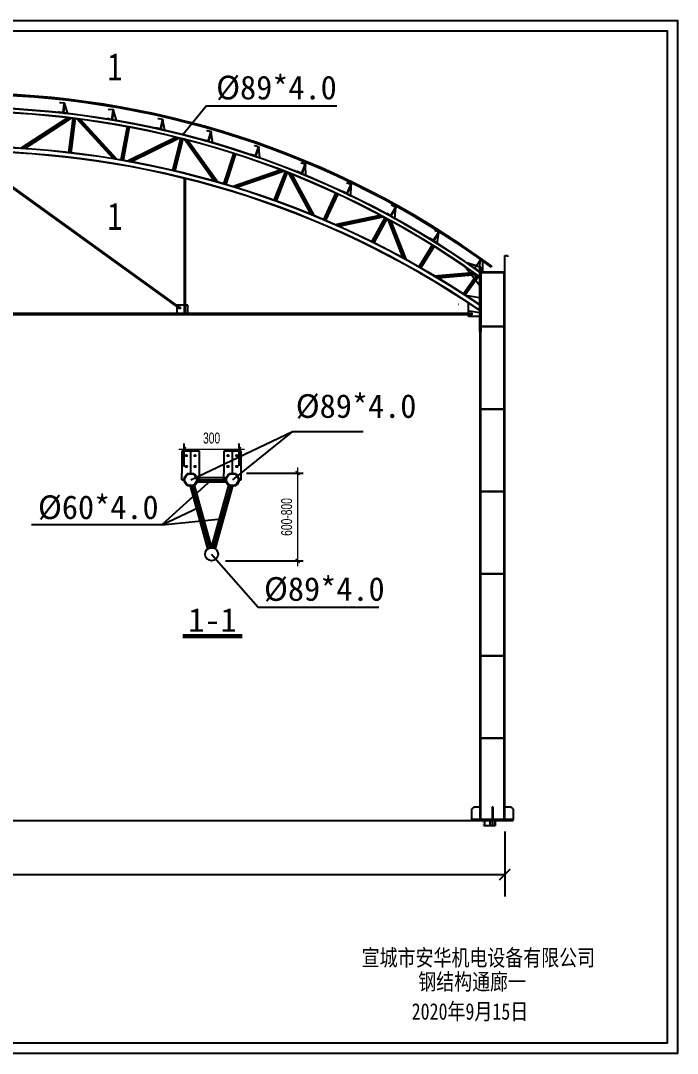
# Model space of a CAD drawing. Header units: millimetres. Extents: x 92079 to 624077, y -488988 to -181668.
# Drawn here: x 107095 to 119066, y -370951 to -352119 of the extents above; entities that cross this region are included whole.
import ezdxf

# ---------------------------------------------------------------- set-up
doc = ezdxf.new("R2010")
doc.units = ezdxf.units.MM
doc.header["$PDMODE"] = 1
for name, color, linetype in [('DIM', 3, 'Continuous'), ('PUB_TEXT', 7, 'Continuous'), ('粗线', 7, 'Continuous')]:
    doc.layers.add(name, color=color, linetype=linetype)
doc.styles.add('H1', font='')
doc.styles.add('HCJG_Dim', font='HCJG.shx', dxfattribs={"width": 0.7, "bigfont": 'hztxt.shx'})
doc.styles.get("Standard").update_dxf_attribs({"font": 'qlctxt.shx', "bigfont": 'qlchzt.shx'})
doc.styles.add('STYLE1', font='', dxfattribs={"width": 0.8})
doc.styles.add('仿宋', font='', dxfattribs={"width": 0.8})
doc.styles.get('H1').set_extended_font_data('SimSun')
doc.styles.get('STYLE1').set_extended_font_data('SimSun')
doc.styles.get('仿宋').set_extended_font_data('FangSong_GB2312')
doc.dimstyles.new('HCJG_100_100', dxfattribs={"dimtxt": 300, "dimasz": 100, "dimexe": 100, "dimexo": 250, "dimgap": 100, "dimtad": 1, "dimdec": 0, "dimzin": 0, "dimdsep": 46, "dimtxsty": 'HCJG_Dim', "dimblk": 'ArchTick', "dimcen": 0, "dimdle": 100, "dimclrd": 3, "dimclre": 3, "dimclrt": 7, "dimadec": 0, "dimazin": 0, "dimtfac": 1, "dimtdec": 0, "dimtix": 1, "dimtmove": 2, "dimatfit": 3, "dimfxl": 1, "dimtolj": 1, "dimtzin": 0, "dimarcsym": 0})
doc.dimstyles.new('副本 ISO-25', dxfattribs={"dimtxt": 250, "dimasz": 400, "dimexe": 400, "dimexo": 200, "dimgap": 0.3, "dimtad": 1, "dimtoh": 1, "dimdec": 0, "dimtxsty": '仿宋', "dimblk": 'ARCHTICK', "dimcen": 25, "dimaunit": 1, "dimadec": 3, "dimazin": 0, "dimtfac": 1, "dimtdec": 0, "dimtmove": 0, "dimatfit": 3, "dimldrblk": 'ARCHTICK', "dimfxl": 1, "dimarcsym": 0})
doc.dimstyles.new('大样图Standard', dxfattribs={"dimscale": 120, "dimtxt": 0.25, "dimasz": 0.18, "dimexe": 0.18, "dimexo": 0.0625, "dimgap": 0.09, "dimtad": 1, "dimdsep": 46, "dimtxsty": 'Standard', "dimblk": 'ARCHTICK', "dimcen": 0.09, "dimadec": 0, "dimazin": 0, "dimtfac": 1, "dimtofl": 0, "dimtmove": 0, "dimatfit": 3, "dimfxl": 1, "dimtolj": 1, "dimtzin": 0, "dimarcsym": 0})

# ---------------------------------------------------------------- blocks, each defined once
blk = doc.blocks.new('_ArchTick')
at = {"color": 0, "linetype": 'ByBlock', "const_width": 0.15}
blk.add_lwpolyline([(-0.5, -0.5), (0.5, 0.5)], dxfattribs=at)
blk = doc.blocks.new('*D529')
at = {"layer": 'Defpoints', "color": 0}
for p in [(96221, -366704), (115921, -366704), (115921, -367691)]:
    blk.add_point(p, dxfattribs=at)
at = {"layer": '粗线', "color": 0, "lineweight": -2}
for p, q in [((96221, -366904), (96221, -368091)), ((115921, -366904), (115921, -368091)), ((96221, -367691), (115921, -367691))]:
    blk.add_line(p, q, dxfattribs=at)
at = {"layer": '粗线', "color": 0, "lineweight": -2, "xscale": 200, "yscale": 200, "zscale": 200, "rotation": 180}
blk.add_blockref('_ArchTick', (96221, -367691), dxfattribs=at)
at = {"layer": '粗线', "color": 0, "lineweight": -2, "xscale": 200, "yscale": 200, "zscale": 200}
blk.add_blockref('_ArchTick', (115921, -367691), dxfattribs=at)
at = {"layer": '粗线', "color": 0, "insert": (106071, -367511), "char_height": 359, "attachment_point": 5, "style": '仿宋'}
blk.add_mtext('19700', dxfattribs=at)
blk = doc.blocks.new('ArchTick')
at = {"color": 0, "const_width": 0.5}
blk.add_lwpolyline([(-0.71, -0.71), (0.71, 0.71)], dxfattribs=at)
blk = doc.blocks.new('*D530')
at = {"layer": 'Defpoints', "color": 0}
for p in [(111076, -359932), (110076, -360498), (111076, -360490)]:
    blk.add_point(p, dxfattribs=at)
at = {"layer": 'DIM', "color": 3, "lineweight": -2}
for p, q in [((110076, -360248), (110076, -359832)), ((111076, -360240), (111076, -359832))]:
    blk.add_line(p, q, dxfattribs=at)
at = {"layer": 'DIM', "color": 3, "lineweight": 0}
blk.add_line((109976, -359932), (111176, -359932), dxfattribs=at)
at = {"layer": 'DIM', "color": 3, "lineweight": 0, "xscale": 50, "yscale": 50, "zscale": 50, "rotation": 180}
blk.add_blockref('ArchTick', (110076, -359932), dxfattribs=at)
at = {"layer": 'DIM', "color": 3, "lineweight": 0, "xscale": 50, "yscale": 50, "zscale": 50}
blk.add_blockref('ArchTick', (111076, -359932), dxfattribs=at)
at = {"layer": 'DIM', "color": 7, "insert": (110576, -359732), "char_height": 200, "attachment_point": 5, "style": 'HCJG_Dim'}
blk.add_mtext('\\A1;300', dxfattribs=at)
blk = doc.blocks.new('*D531')
at = {"layer": 'Defpoints', "color": 0}
for p in [(110963, -360370), (110581, -361970), (112144, -361970)]:
    blk.add_point(p, dxfattribs=at)
at = {"layer": 'DIM', "color": 3, "lineweight": -2}
for p, q in [((111213, -360370), (112244, -360370)), ((110831, -361970), (112244, -361970))]:
    blk.add_line(p, q, dxfattribs=at)
at = {"layer": 'DIM', "color": 3, "lineweight": 0}
blk.add_line((112144, -360270), (112144, -362070), dxfattribs=at)
at = {"layer": 'DIM', "color": 3, "lineweight": 0, "xscale": 50, "yscale": 50, "zscale": 50}
for p, rotation in [((112144, -360370), 90), ((112144, -361970), 270)]:
    blk.add_blockref('ArchTick', p, dxfattribs=dict(at, rotation=rotation))
at = {"layer": 'DIM', "color": 7, "insert": (111944, -361170), "char_height": 200, "attachment_point": 5, "rotation": 90, "style": 'HCJG_Dim'}
blk.add_mtext('\\A1;600-800', dxfattribs=at)
blk = doc.blocks.new('*D533')
at = {"layer": 'Defpoints', "color": 0}
for p in [(115557, -366704), (115646, -366704), (115646, -366804)]:
    blk.add_point(p, dxfattribs=at)
at = {"layer": '粗线', "color": 0, "lineweight": -2}
for p, q in [((115639, -366704), (115535, -366704)), ((115639, -366804), (115535, -366804)), ((115557, -366804), (115557, -366704))]:
    blk.add_line(p, q, dxfattribs=at)
at = {"layer": '粗线', "color": 0, "lineweight": -2, "xscale": 21.6, "yscale": 21.6, "zscale": 21.6}
for p, rotation in [((115557, -366704), 90), ((115557, -366804), 270)]:
    blk.add_blockref('_ArchTick', p, dxfattribs=dict(at, rotation=rotation))
at = {"layer": '粗线', "color": 0, "insert": (115531, -366754), "char_height": 30, "attachment_point": 5, "rotation": 90}
blk.add_mtext('\\A1;100', dxfattribs=at)

msp = doc.modelspace()

# ---------------------------------------------------------------- linework, layer by layer
for p, q in [((110481.798, -353670.179), (110050.08, -354201.077)), ((110481.798, -353670.179), (112860.69, -353670.179)), ((110195.605, -360489.891), (112051.102, -359608.753)), ((112051.102, -359608.753), (110956.212, -360489.891)), ((110575.909, -360489.891), (109668.553, -361316.164)), ((110508.661, -361750.615), (110189.66, -360609.744)), ((110543.595, -361734.435), (110227.919, -360605.458)), ((110581.854, -361730.15), (110262.852, -360589.278)), ((110309.429, -360451.891), (110842.388, -360451.891)), ((110309.429, -360527.891), (110842.388, -360527.891)), ((110315.605, -360489.891), (110836.212, -360489.891)), ((110571.626, -361724.202), (110888.965, -360589.278)), ((110608.223, -361734.435), (110923.898, -360605.458)), ((110644.819, -361744.668), (110962.158, -360609.744)), ((109668.553, -361316.164), (110337.053, -360995.762)), ((109668.553, -361316.164), (107295.567, -361316.164)), ((109668.553, -361316.164), (110757.405, -361200.903)), ((110575.909, -361850.003), (111423.621, -362814.166)), ((111423.621, -362814.166), (113623.211, -362814.166))]:
    msp.add_line(p, q)
at = {"const_width": 80}
msp.add_lwpolyline([(110047.208, -363342.226), (111133.399, -363342.226)], dxfattribs=at)
for centre, radius in [((110195.605, -360489.891), 120), ((110195.605, -360489.891), 120), ((110195.605, -360489.891), 108), ((110195.605, -360489.891), 108), ((110956.212, -360489.891), 120), ((110956.212, -360489.891), 108), ((110575.909, -361850.003), 120)]:
    msp.add_circle(centre, radius)
at = {"layer": '粗线', "color": 7}
for p, q in [((107867.844, -353803.766), (107888.081, -353624.908)), ((107894.043, -353625.582), (107873.74, -353804.435)), ((107888.081, -353624.908), (107894.043, -353625.582)), ((107953.233, -353813.429), (107894.043, -353625.582)), ((107873.74, -353804.435), (107953.233, -353813.429)), ((108759.203, -353928.177), (108779.441, -353749.318)), ((108785.403, -353749.993), (108765.1, -353928.845)), ((108779.441, -353749.318), (108785.403, -353749.993)), ((108844.593, -353937.84), (108785.403, -353749.993)), ((107099.127, -354447.143), (107950.841, -353889.746)), ((107134.13, -354449.333), (107983.324, -353893.585)), ((107169.031, -354451.59), (108015.721, -353897.481)), ((108045.674, -353901.128), (107968.21, -354523.373)), ((108066.513, -353903.723), (107989.075, -354525.766)), ((108087.352, -353906.317), (108009.936, -354528.185)), ((108785.898, -354637.107), (108117.286, -353910.125)), ((108819.546, -354642.672), (108149.649, -353914.291)), ((108853.272, -354648.319), (108182.081, -353918.533)), ((108765.1, -353928.845), (108844.593, -353937.84)), ((109642.294, -354101.816), (109681.448, -353926.126)), ((109687.304, -353927.431), (109648.086, -354103.108)), ((109681.448, -353926.126), (109687.304, -353927.431)), ((109726.171, -354120.51), (109687.304, -353927.431)), ((109033.914, -354054.043), (108920.079, -354659.716)), ((109054.553, -354057.922), (108940.773, -354663.303)), ((109075.192, -354061.801), (108961.462, -354666.915)), ((109648.086, -354103.108), (109726.171, -354120.51)), ((110514.4, -354324.149), (110563.914, -354151.094)), ((110569.682, -354152.744), (110520.105, -354325.783)), ((110563.914, -354151.094), (110569.682, -354152.744)), ((110597.019, -354347.789), (110569.682, -354152.744)), ((109031.389, -354679.324), (109918.097, -354244.814)), ((109066.254, -354685.625), (109949.856, -354252.636)), ((109101.006, -354691.982), (109981.523, -354260.504)), ((110010.797, -354267.824), (109863.392, -354850.679)), ((110031.156, -354272.973), (109883.847, -354855.449)), ((110051.515, -354278.122), (109904.295, -354860.245)), ((110623.56, -355046.347), (110080.749, -354285.599)), ((110655.903, -355055.521), (110112.349, -354293.731)), ((110688.31, -355064.783), (110144.009, -354301.947)), ((110520.105, -354325.783), (110597.019, -354347.789)), ((109998.148, -357348.049), (106177.148, -354595.907)), ((110972.576, -354541.652), (110795.273, -355095.856)), ((110992.578, -354548.051), (110815.421, -355101.796)), ((111012.579, -354554.45), (110835.561, -355107.761)), ((111372.837, -354594.493), (111432.458, -354424.654)), ((111438.12, -354426.641), (111378.436, -354596.459)), ((111378.436, -354596.459), (111453.92, -354622.958)), ((111432.458, -354424.654), (111438.12, -354426.641)), ((111453.92, -354622.958), (111438.12, -354426.641)), ((109986.459, -357364.278), (106165.459, -354612.136)), ((109992.304, -357356.163), (106171.304, -354604.022)), ((112214.965, -354912.015), (112282.298, -354745.082)), ((112287.862, -354747.327), (112220.468, -354914.235)), ((112282.298, -354745.082), (112287.862, -354747.327)), ((112294.66, -354944.161), (112287.862, -354747.327)), ((110949.934, -355142.156), (111826.419, -354840.191)), ((110984.089, -355152.601), (111856.968, -354851.877)), ((111018.122, -355163.087), (111887.421, -354863.597)), ((111915.566, -354874.477), (111712.847, -355394.721)), ((111935.133, -354882.101), (111732.622, -355401.813)), ((111954.7, -354889.726), (111752.387, -355408.929)), ((112390.18, -355653.825), (111982.786, -354900.757)), ((112420.834, -355666.354), (112013.14, -354912.731)), ((112451.537, -355678.974), (112043.542, -354924.795)), ((112220.468, -354914.235), (112294.66, -354944.161)), ((110082.304, -357476.163), (110082.304, -354990.704)), ((110092.304, -357476.163), (110092.304, -354993.188)), ((110102.304, -357476.163), (110102.304, -354995.679)), ((113038.194, -355275.738), (113115.72, -355113.289)), ((113121.135, -355115.873), (113043.549, -355278.295)), ((113115.72, -355113.289), (113121.135, -355115.873)), ((113115.749, -355312.751), (113121.135, -355115.873)), ((112836.15, -355265.023), (112613.242, -355746.622)), ((112855.208, -355273.844), (112632.577, -355754.844)), ((112874.266, -355282.664), (112651.901, -355763.09)), ((113043.549, -355278.295), (113115.749, -355312.751)), ((113839.99, -355684.544), (113926.067, -355526.459)), ((113931.337, -355529.329), (113845.201, -355687.383)), ((113915.461, -355725.639), (113931.337, -355529.329)), ((113926.067, -355526.459), (113931.337, -355529.329)), ((112827.836, -355839.492), (113646.571, -355666.756)), ((112860.686, -355854.024), (113675.443, -355682.127)), ((112893.407, -355868.583), (113704.215, -355697.519)), ((113730.8, -355711.793), (113493.588, -356150.778)), ((113749.275, -355721.776), (113512.418, -356160.106)), ((113845.201, -355687.383), (113915.461, -355725.639)), ((113767.751, -355731.759), (113531.235, -356169.457)), ((114068.562, -356449.142), (113794.259, -355746.176)), ((114097.193, -356464.746), (113822.901, -355761.808)), ((114125.86, -356480.441), (113851.58, -355777.535)), ((114617.888, -356137.175), (114713.298, -355984.542)), ((114718.386, -355987.722), (114622.919, -356140.322)), ((114690.757, -356182.726), (114718.386, -355987.722)), ((114713.298, -355984.542), (114718.386, -355987.722)), ((114596.086, -356213.073), (114351.022, -356606.275)), ((114613.908, -356224.181), (114369.282, -356616.68)), ((114631.73, -356235.289), (114387.528, -356627.107)), ((114622.919, -356140.322), (114690.757, -356182.726)), ((115921.304, -356704.007), (115921.304, -356404.007)), ((115921.304, -356404.007), (115971.304, -356404.007)), ((115971.304, -356404.007), (115971.304, -356424.007)), ((115457.304, -356950.293), (115190.519, -356600.86)), ((115457.304, -356950.293), (115190.519, -356600.86)), ((115457.304, -356614.007), (115229.781, -356535.637)), ((115396.954, -356593.22), (115229.781, -356535.637)), ((115369.494, -356632.239), (115473.088, -356485.038)), ((115477.995, -356488.491), (115374.346, -356635.655)), ((115374.346, -356635.655), (115439.769, -356681.697)), ((115465.304, -356614.007), (115457.304, -356614.007)), ((115457.304, -356614.007), (115457.304, -357788.665)), ((115465.304, -356614.007), (115457.304, -356614.007)), ((115460.177, -356614.007), (115477.995, -356488.491)), ((115485.304, -356614.007), (115465.304, -356614.007)), ((115485.304, -356614.007), (115465.304, -356614.007)), ((115478.91, -356482.935), (115467.378, -356499.276)), ((115471.304, -356704.007), (115471.304, -356614.007)), ((115471.304, -356614.007), (115471.304, -357788.665)), ((115471.304, -356704.007), (115471.304, -356614.007)), ((115473.088, -356485.038), (115477.995, -356488.491)), ((115521.304, -356509.445), (115478.91, -356482.935)), ((115485.304, -356704.007), (115485.304, -356614.007)), ((115485.304, -356614.007), (115485.304, -357788.665)), ((115485.304, -356704.007), (115485.304, -356614.007)), ((115521.304, -356704.007), (115521.304, -356509.445)), ((115683.227, -356598.653), (115671.38, -356614.767)), ((114635.867, -356772.087), (115350.67, -356711.847)), ((114666.808, -356790.554), (115377.422, -356730.667)), ((114697.618, -356809.031), (115404.072, -356749.495)), ((115411.99, -356755.088), (115165.937, -357101.205)), ((115429.105, -356767.256), (115183.577, -357112.635)), ((115446.221, -356779.423), (115201.202, -357124.086)), ((115439.769, -356681.697), (115439.777, -356681.658)), ((115457.304, -356694.069), (115457.304, -357294.069)), ((115471.304, -366704.007), (115471.304, -356704.007)), ((115471.304, -356704.007), (115921.304, -356704.007)), ((115471.304, -356704.007), (115921.304, -356704.007)), ((115471.304, -356714.007), (115921.304, -356714.007)), ((115471.304, -356714.007), (115921.304, -356714.007)), ((115485.304, -366704.007), (115485.304, -356704.007)), ((115921.304, -356704.007), (115521.304, -356704.007)), ((115907.304, -366704.007), (115907.304, -356704.007)), ((115921.304, -366704.007), (115921.304, -356704.007)), ((115457.304, -357176.232), (115237.945, -357139.842)), ((110142.304, -357306.163), (109942.304, -357306.163)), ((109942.304, -357306.163), (109942.304, -357456.163)), ((109942.304, -357306.163), (109942.304, -357356.163)), ((109942.304, -357356.163), (109942.304, -357456.163)), ((109942.304, -357356.163), (109942.304, -357456.163)), ((110142.304, -357456.163), (110142.304, -357306.163)), ((110142.304, -357456.163), (110142.304, -357356.163)), ((110142.304, -357456.163), (110142.304, -357356.163)), ((115080.362, -357294.069), (115078.298, -357296.973)), ((115457.304, -357448.733), (115237.945, -357412.343)), ((115257.304, -357516.163), (115257.304, -357264.648)), ((96814.304, -357456.163), (115286.304, -357456.163)), ((96814.304, -357466.163), (115286.304, -357466.163)), ((96814.304, -357476.163), (115286.304, -357476.163)), ((110092.304, -357456.163), (110142.304, -357456.163)), ((110092.304, -357456.163), (110142.304, -357456.163)), ((115257.304, -357516.163), (115257.304, -357466.163)), ((115457.304, -357516.163), (115257.304, -357516.163)), ((115457.304, -357516.163), (115485.304, -357516.163)), ((115485.304, -357426.163), (115485.304, -357516.163)), ((115485.304, -357688.665), (115907.304, -357688.665)), ((115485.304, -357698.665), (115907.304, -357698.665)), ((115485.304, -359198.007), (115907.304, -359198.007)), ((115485.304, -359204.007), (115907.304, -359204.007)), ((112051.102, -359608.753), (113336.848, -359608.753)), ((110195.605, -359969.891), (110035.605, -359969.891)), ((110035.605, -359969.891), (110035.605, -360369.891)), ((110195.605, -359969.891), (110115.605, -359969.891)), ((110195.605, -360369.891), (110195.605, -359969.891)), ((110355.605, -359969.891), (110195.605, -359969.891)), ((110355.605, -360369.891), (110355.605, -359969.891)), ((110956.212, -359969.891), (110796.212, -359969.891)), ((110796.212, -359969.891), (110796.212, -360369.891)), ((110956.212, -359969.891), (110876.212, -359969.891)), ((110956.212, -360369.891), (110956.212, -359969.891)), ((111116.212, -359969.891), (110956.212, -359969.891)), ((111116.212, -360369.891), (111116.212, -359969.891)), ((110035.605, -360489.891), (110035.605, -360369.891)), ((110355.605, -360489.891), (110355.605, -360369.891)), ((110796.212, -360489.891), (110796.212, -360369.891)), ((111116.212, -360489.891), (111116.212, -360369.891)), ((110075.605, -360489.891), (110035.605, -360489.891)), ((110035.605, -360489.891), (110075.605, -360489.891)), ((110315.605, -360489.891), (110355.605, -360489.891)), ((110315.605, -360489.891), (110355.605, -360489.891)), ((110836.212, -360489.891), (110796.212, -360489.891)), ((110796.212, -360489.891), (110836.212, -360489.891)), ((111076.212, -360489.891), (111116.212, -360489.891)), ((111076.212, -360489.891), (111116.212, -360489.891)), ((115485.304, -360698.007), (115907.304, -360698.007)), ((115485.304, -360704.007), (115907.304, -360704.007)), ((115485.304, -362198.007), (115907.304, -362198.007)), ((115485.304, -362204.007), (115907.304, -362204.007)), ((115485.304, -363698.007), (115907.304, -363698.007)), ((115485.304, -363704.007), (115907.304, -363704.007)), ((115485.304, -365198.007), (115907.304, -365198.007)), ((115485.304, -365204.007), (115907.304, -365204.007)), ((115361.304, -366454.007), (115321.304, -366494.007)), ((115361.304, -366454.007), (115485.304, -366454.007)), ((115688.304, -366454.007), (115704.304, -366454.007)), ((115688.304, -366454.007), (115688.304, -366684.007)), ((115696.304, -366454.007), (115696.304, -366684.007)), ((115704.304, -366454.007), (115704.304, -366684.007)), ((115907.304, -366454.007), (116031.304, -366454.007)), ((116071.304, -366494.007), (116031.304, -366454.007)), ((115321.304, -366704.007), (115321.304, -366494.007)), ((116071.304, -366494.007), (116071.304, -366684.007)), ((96221.304, -366704.007), (115921.304, -366704.007)), ((116071.304, -366684.007), (115321.304, -366684.007)), ((115321.304, -366684.007), (115321.304, -366704.007)), ((115646.304, -366704.007), (115646.304, -366804.007)), ((115746.304, -366804.007), (115646.304, -366804.007)), ((115656.304, -366704.007), (115656.304, -366804.007)), ((115696.304, -366704.007), (115696.304, -366804.007)), ((115736.304, -366704.007), (115736.304, -366804.007)), ((115746.304, -366704.007), (115746.304, -366804.007)), ((115921.304, -366704.007), (116071.304, -366704.007)), ((116071.304, -366704.007), (116071.304, -366684.007))]:
    msp.add_line(p, q, dxfattribs=at)
for points in [[(92078.863, -352119.354), (119065.767, -352119.354), (119065.767, -370950.919), (92078.863, -370950.919)], [(92264.116, -352304.607), (118880.515, -352304.607), (118880.515, -370765.666), (92264.116, -370765.666)]]:
    msp.add_lwpolyline(points, close=True, dxfattribs=at)
for points in [[(107817.152, -353629.171), (107819.401, -353609.298), (107888.957, -353617.168), (107868.72, -353796.027), (107799.163, -353788.157), (107801.412, -353768.283)], [(108708.512, -353753.582), (108710.76, -353733.709), (108780.317, -353741.579), (108760.079, -353920.438), (108690.523, -353912.567), (108692.772, -353892.694)], [(109610.468, -353922.818), (109614.818, -353903.297), (109683.142, -353918.524), (109643.989, -354094.214), (109575.665, -354078.987), (109580.015, -354059.466)], [(110493.255, -354143.578), (110498.757, -354124.35), (110566.056, -354143.605), (110516.542, -354316.661), (110449.243, -354297.406), (110454.744, -354278.177)], [(111362.365, -354412.989), (111368.99, -354394.118), (111435.038, -354417.304), (111375.417, -354587.143), (111309.368, -354563.957), (111315.993, -354545.086)], [(112212.812, -354730.222), (112220.293, -354711.674), (112285.211, -354737.859), (112217.879, -354904.791), (112152.961, -354878.606), (112160.442, -354860.058)], [(113047.286, -355094.16), (113055.9, -355076.11), (113119.074, -355106.259), (113041.549, -355268.708), (112978.374, -355238.559), (112986.988, -355220.51)], [(113858.751, -355503.709), (113868.315, -355486.144), (113929.792, -355519.619), (113843.715, -355677.703), (113782.238, -355644.229), (113791.802, -355626.664)], [(114647.468, -355957.793), (114658.069, -355940.833), (114717.426, -355977.937), (114622.017, -356130.571), (114562.659, -356093.467), (114573.26, -356076.507)]]:
    msp.add_lwpolyline(points, dxfattribs=at)
for centre, radius in [((109992.304, -357356.163), 15), ((115307.304, -357466.163), 15), ((110115.605, -360049.891), 14), ((110275.605, -360049.891), 14), ((110876.212, -360049.891), 14), ((111036.212, -360049.891), 14), ((110115.605, -360249.891), 14), ((110275.605, -360249.891), 14), ((110876.212, -360249.891), 14), ((111036.212, -360249.891), 14)]:
    msp.add_circle(centre, radius, dxfattribs=at)
for centre, radius, start, end in [((106071.304, -369672.125), 16226.667, 53.6758019, 126.2306542), ((106071.304, -369672.125), 16226.667, 53.6758019, 126.2306542), ((106071.304, -369672.125), 16206.667, 53.6758019, 126.2306542), ((106071.304, -369930.674), 16154.667, 54.4683571, 125.5316429), ((106071.304, -369930.674), 16226.667, 54.6597674, 125.3402326), ((106071.304, -369930.674), 16150.667, 54.4683571, 125.5316429), ((106071.304, -369930.674), 16222.667, 54.6597674, 125.3402326), ((106071.304, -371157.372), 16656.809, 55.6928844, 124.3071156), ((106071.304, -371157.372), 16741.809, 55.9004583, 124.0995417), ((106071.304, -371157.372), 16652.809, 55.6928844, 124.3071156), ((106071.304, -371157.372), 16737.809, 55.9004583, 124.0995417)]:
    msp.add_arc(centre, radius, start, end, dxfattribs=at)

# ---------------------------------------------------------------- texts
at = {"layer": 'PUB_TEXT', "style": 'H1'}
for s, p in [('%%C89*4.0', (110658.426, -353554.723)), ('%%C89*4.0', (112109.938, -359362.617)), ('%%C60*4.0', (107410.724, -361207.817)), ('%%C89*4.0', (111530.968, -362698.711)), ('1-1', (110151.913, -363263.748))]:
    msp.add_text(s, height=432, dxfattribs=at).set_placement(p)
at = {"layer": '粗线', "color": 7, "style": 'STYLE1', "width": 0.8}
for p in [(108677.915, -353209.933), (108677.915, -355935.184)]:
    msp.add_text('1', height=500.821, dxfattribs=at).set_placement(p)
at = {"layer": '粗线', "char_height": 300, "attachment_point": 1, "style": 'STYLE1'}
for s, insert in [('宣城市安华机电设备有限公司', (113311.44, -369056.203)), ('钢结构通廊一', (114342.831, -369494.906)), ('2020年9月15日', (114223.228, -370036.599))]:
    msp.add_mtext_dynamic_manual_height_columns(s, width=980, gutter_width=460, heights=[20], dxfattribs=dict(at, insert=insert)).dxf.set("width", 13350.72205)

# ---------------------------------------------------------------- dimensions: what is measured, and where the dimension line sits
at = {"layer": 'DIM'}
dim = msp.add_linear_dim(base=(111076.212, -359931.58), p1=(110075.906, -360498.377), p2=(111076.212, -360489.891), text='300', dimstyle='HCJG_100_100', override={"dimtxt": 200, "dimasz": 50, "dimlwd": 0}, dxfattribs=at)
dim.commit()
dim.dimension.update_dxf_attribs({"geometry": '*D530', "text_midpoint": (110576.059, -359731.58)})
dim = msp.add_linear_dim(base=(112144.337, -361969.901), p1=(110962.6, -360370.061), p2=(110580.837, -361969.901), angle=90, text='600-800', dimstyle='HCJG_100_100', override={"dimtxt": 200, "dimasz": 50, "dimlwd": 0}, dxfattribs=at)
dim.commit()
dim.dimension.update_dxf_attribs({"geometry": '*D531', "text_midpoint": (111944.337, -361169.981)})
at = {"layer": '粗线', "color": 7}
dim = msp.add_aligned_dim(p1=(96221.304, -366704.007), p2=(115921.304, -366704.007), distance=-986.572, dimstyle='副本 ISO-25', override={"dimtxt": 359, "dimasz": 200}, dxfattribs=at)
dim.commit()
dim.dimension.update_dxf_attribs({"geometry": '*D529', "text_midpoint": (106071.304, -367510.78)})
dim = msp.add_aligned_dim(p1=(115646.304, -366804.007), p2=(115646.304, -366704.007), distance=89.644, dimstyle='大样图Standard', dxfattribs=at)
dim.commit()
dim.dimension.update_dxf_attribs({"geometry": '*D533', "text_midpoint": (115530.86, -366754.007)})

doc.saveas('drawing.dxf')
